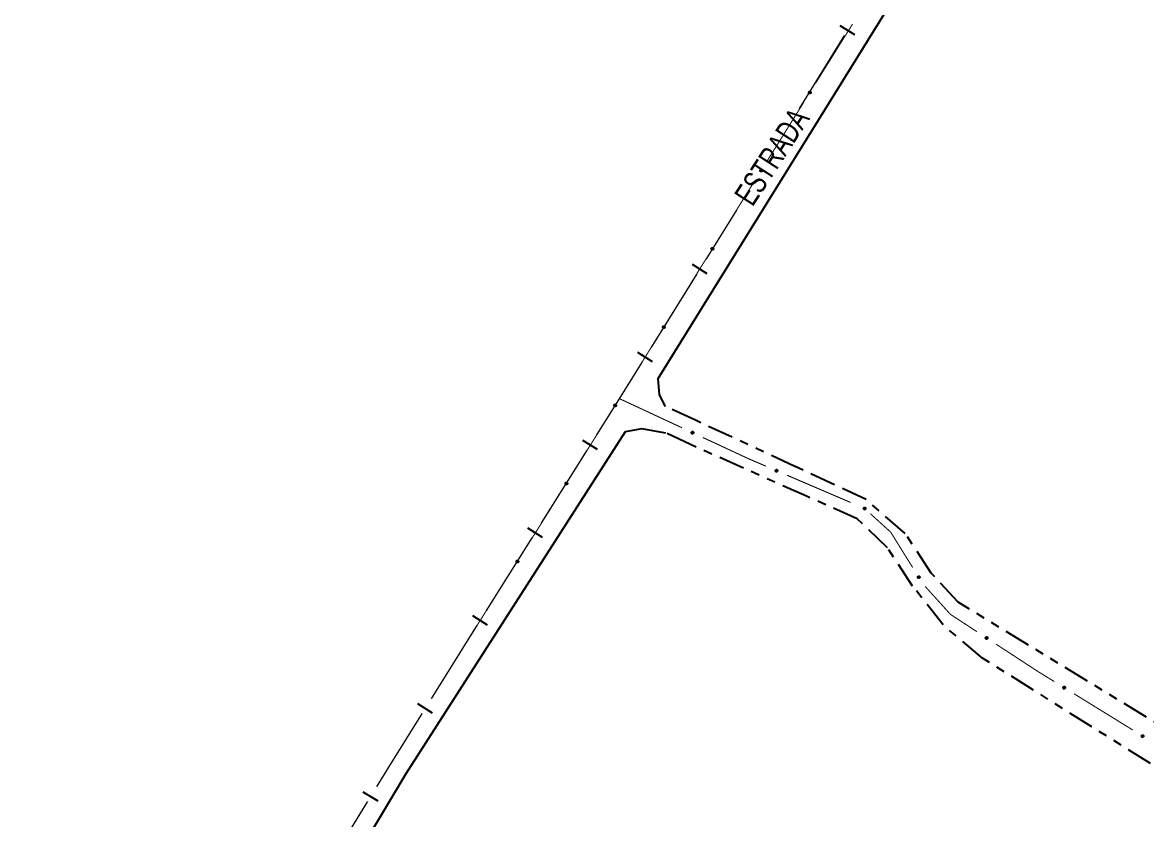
# Model space of a CAD drawing. Extents: x 210853 to 212686, y 4878863 to 4882037.
# Drawn here: x 211124.1 to 211319.2, y 4879160.6 to 4879299 of the extents above; entities that cross this region are included whole.
import ezdxf

# ---------------------------------------------------------------- set-up
doc = ezdxf.new("R2010")
doc.units = 0
doc.header["$LTSCALE"] = 1.5
doc.header["$MEASUREMENT"] = 0
doc.linetypes.add('TRACO_25', pattern=[8, 3, -1, 1, -1, 1, -1])
for name, color, linetype in [('LM-LIM-SETORES-BAIRROS', 250, 'CONTINUOUS'), ('SV-EIXO-ROD-ESTR', 7, 'CONTINUOUS'), ('SV-EIXO-RUA-N-PAV', 6, 'CONTINUOUS'), ('SV-EST-MUNIC-PAV', 20, 'CONTINUOUS'), ('SV-RUA-NAO-PAV', 7, 'CONTINUOUS'), ('SV-TXT-RUA-PAV', 7, 'CONTINUOUS')]:
    doc.layers.add(name, color=color, linetype=linetype)
doc.styles.add('ARIAL', font='ARIAL.SHX')

msp = doc.modelspace()

# ---------------------------------------------------------------- linework, layer by layer
at = {"layer": 'LM-LIM-SETORES-BAIRROS'}
for points in [[(211268.566673, 4879296.861772), (211266.011972, 4879298.43451)], [(211242.955527, 4879255.39442), (211240.407683, 4879256.978242)], [(211233.452596, 4879240.107356), (211230.904752, 4879241.691178)], [(211223.911441, 4879224.836537), (211221.370456, 4879226.431339)], [(211214.342628, 4879209.590625), (211211.801643, 4879211.185427)], [(211204.773815, 4879194.344714), (211202.232829, 4879195.939516)], [(211195.254588, 4879179.074076), (211192.707964, 4879180.659857)], [(211185.780162, 4879163.781145), (211183.223068, 4879165.34999)]]:
    msp.add_lwpolyline(points, dxfattribs=at)
at = {"layer": 'LM-LIM-SETORES-BAIRROS', "const_width": 0.25}
for points in [[(211258.901388, 4879284.02307), (211266.765076, 4879296.796574)], [(211242.737486, 4879257.884893), (211248.016891, 4879266.377707)], [(211248.016891, 4879266.377707), (211248.099989, 4879266.511383)], [(211233.234555, 4879242.59783), (211241.153664, 4879255.337049)], [(211227.69465, 4879233.685958), (211231.650734, 4879240.049986)], [(211223.70415, 4879227.327928), (211227.425355, 4879233.256893)], [(211227.425355, 4879233.256893), (211227.69465, 4879233.685958)], [(211214.135337, 4879212.082016), (211222.109348, 4879224.786943)], [(211204.566523, 4879196.836105), (211212.540534, 4879209.541031)], [(211202.202734, 4879193.069899), (211202.971721, 4879194.29512)], [(211195.038464, 4879181.564716), (211201.910184, 4879192.600089)], [(211201.910184, 4879192.600089), (211202.202734, 4879193.069899)], [(211187.746243, 4879169.854056), (211193.452682, 4879179.018091)], [(211185.547511, 4879166.270297), (211187.639304, 4879169.679754)], [(211187.639304, 4879169.679754), (211187.746243, 4879169.854056)], [(211176.134443, 4879150.927737), (211183.978667, 4879163.713203)]]:
    msp.add_lwpolyline(points, dxfattribs=at)
at = {"layer": 'SV-EIXO-ROD-ESTR', "const_width": 0.18}
for points in [[(211268.168705, 4879298.75215), (211261.819489, 4879288.569446)], [(211259.703084, 4879285.175211), (211253.353869, 4879274.992507)], [(211251.237463, 4879271.598273), (211244.888248, 4879261.415569)], [(211242.771843, 4879258.021334), (211241.184539, 4879255.475658)], [(211241.117433, 4879255.368036), (211236.446862, 4879247.823573)], [(211241.184539, 4879255.475658), (211241.117433, 4879255.368036)], [(211234.341381, 4879244.422551), (211228.024941, 4879234.219484)], [(211225.906937, 4879230.826252), (211219.545938, 4879220.650905)], [(211217.425604, 4879217.259123), (211215.305271, 4879213.86734)], [(211215.268038, 4879213.80778), (211211.041076, 4879207.098542)], [(211215.305271, 4879213.86734), (211215.268038, 4879213.80778)], [(211208.908874, 4879203.714208), (211202.512269, 4879193.561207)]]:
    msp.add_lwpolyline(points, dxfattribs=at)
at = {"layer": 'SV-EIXO-ROD-ESTR'}
for points in [[(211260.930718, 4879286.936006), (211260.94244, 4879286.888523), (211260.942805, 4879286.845317), (211260.932737, 4879286.809194), (211260.915517, 4879286.779592), (211260.894489, 4879286.751292), (211260.866993, 4879286.727437), (211260.830612, 4879286.707721), (211260.783062, 4879286.695628), (211260.738777, 4879286.698163), (211260.702834, 4879286.706139), (211260.670933, 4879286.722318), (211260.643783, 4879286.743206), (211260.619949, 4879286.772586), (211260.600328, 4879286.809651), (211260.589325, 4879286.857758), (211260.589258, 4879286.900118), (211260.599914, 4879286.934803), (211260.616382, 4879286.966771), (211260.638196, 4879286.995406), (211260.665321, 4879287.018666), (211260.702675, 4879287.038354), (211260.7503, 4879287.048584), (211260.792549, 4879287.049134), (211260.827375, 4879287.038968), (211260.858482, 4879287.022046), (211260.887123, 4879287.001301), (211260.912253, 4879286.97466), (211260.930718, 4879286.936006)], [(211252.465097, 4879273.359068), (211252.476819, 4879273.311585), (211252.477184, 4879273.268378), (211252.467116, 4879273.232255), (211252.449896, 4879273.202653), (211252.428868, 4879273.174353), (211252.401373, 4879273.150498), (211252.364991, 4879273.130782), (211252.317442, 4879273.118689), (211252.273156, 4879273.121225), (211252.237213, 4879273.1292), (211252.205312, 4879273.145379), (211252.178163, 4879273.166267), (211252.154328, 4879273.195647), (211252.134708, 4879273.232712), (211252.123705, 4879273.280819), (211252.123638, 4879273.323179), (211252.134293, 4879273.357864), (211252.150761, 4879273.389832), (211252.172576, 4879273.418467), (211252.199701, 4879273.441727), (211252.237054, 4879273.461415), (211252.28468, 4879273.471646), (211252.326929, 4879273.472195), (211252.361754, 4879273.462029), (211252.392862, 4879273.445108), (211252.421503, 4879273.424362), (211252.446633, 4879273.397721), (211252.465097, 4879273.359068)], [(211243.999477, 4879259.782129), (211244.011199, 4879259.734646), (211244.011563, 4879259.69144), (211244.001496, 4879259.655316), (211243.984275, 4879259.625714), (211243.963247, 4879259.597414), (211243.935752, 4879259.57356), (211243.89937, 4879259.553843), (211243.851821, 4879259.54175), (211243.807536, 4879259.544286), (211243.771592, 4879259.552261), (211243.739691, 4879259.56844), (211243.712542, 4879259.589328), (211243.688707, 4879259.618709), (211243.669087, 4879259.655773), (211243.658084, 4879259.70388), (211243.658017, 4879259.746241), (211243.668673, 4879259.780925), (211243.685141, 4879259.812893), (211243.706955, 4879259.841528), (211243.73408, 4879259.864789), (211243.771434, 4879259.884476), (211243.819059, 4879259.894707), (211243.861308, 4879259.895256), (211243.896133, 4879259.885091), (211243.927241, 4879259.868169), (211243.955882, 4879259.847423), (211243.981012, 4879259.820782), (211243.999477, 4879259.782129)], [(211235.563347, 4879246.187284), (211235.575222, 4879246.139839), (211235.575726, 4879246.096634), (211235.565774, 4879246.060478), (211235.548649, 4879246.030821), (211235.527712, 4879246.002454), (211235.500294, 4879245.978511), (211235.463975, 4879245.958678), (211235.416465, 4879245.946432), (211235.372172, 4879245.948825), (211235.336203, 4879245.956685), (211235.304251, 4879245.972761), (211235.277034, 4879245.993562), (211235.253105, 4879246.022865), (211235.233366, 4879246.059866), (211235.222208, 4879246.107938), (211235.222005, 4879246.150298), (211235.232549, 4879246.185017), (211235.248914, 4879246.217037), (211235.270636, 4879246.245742), (211235.297686, 4879246.26909), (211235.334976, 4879246.288897), (211235.382569, 4879246.299281), (211235.424816, 4879246.299966), (211235.459673, 4879246.289913), (211235.490835, 4879246.273091), (211235.519543, 4879246.252438), (211235.544758, 4879246.225878), (211235.563347, 4879246.187284)], [(211227.136609, 4879232.585624), (211227.148276, 4879232.538128), (211227.14859, 4879232.494921), (211227.138481, 4879232.458809), (211227.121226, 4879232.429228), (211227.100166, 4879232.400952), (211227.072643, 4879232.377129), (211227.036238, 4879232.357455), (211226.988675, 4879232.345417), (211226.944393, 4879232.348004), (211226.908459, 4879232.356021), (211226.876576, 4879232.372237), (211226.849451, 4879232.393156), (211226.825651, 4879232.422564), (211226.806073, 4879232.459651), (211226.795126, 4879232.507771), (211226.795108, 4879232.550132), (211226.805804, 4879232.584804), (211226.822309, 4879232.616753), (211226.844156, 4879232.645362), (211226.871308, 4879232.668591), (211226.908685, 4879232.688236), (211226.956322, 4879232.698411), (211226.998571, 4879232.698912), (211227.033385, 4879232.688706), (211227.064473, 4879232.671748), (211227.09309, 4879232.650969), (211227.118189, 4879232.624299), (211227.136609, 4879232.585624)], [(211218.655276, 4879219.018495), (211218.666943, 4879218.970999), (211218.667258, 4879218.927792), (211218.657148, 4879218.89168), (211218.639894, 4879218.862098), (211218.618833, 4879218.833823), (211218.59131, 4879218.81), (211218.554905, 4879218.790326), (211218.507342, 4879218.778288), (211218.46306, 4879218.780875), (211218.427126, 4879218.788892), (211218.395244, 4879218.805108), (211218.368118, 4879218.826027), (211218.344318, 4879218.855435), (211218.32474, 4879218.892522), (211218.313793, 4879218.940642), (211218.313775, 4879218.983002), (211218.324471, 4879219.017675), (211218.340976, 4879219.049624), (211218.362823, 4879219.078233), (211218.389975, 4879219.101462), (211218.427352, 4879219.121107), (211218.474989, 4879219.131282), (211218.517238, 4879219.131783), (211218.552052, 4879219.121577), (211218.58314, 4879219.104619), (211218.611757, 4879219.08384), (211218.636856, 4879219.05717), (211218.655276, 4879219.018495)], [(211210.144701, 4879205.469262), (211210.156202, 4879205.421725), (211210.156365, 4879205.378518), (211210.146129, 4879205.342442), (211210.128771, 4879205.31292), (211210.107612, 4879205.284719), (211210.080005, 4879205.260993), (211210.043532, 4879205.241446), (211209.995927, 4879205.229575), (211209.951654, 4879205.232316), (211209.915748, 4879205.240459), (211209.883923, 4879205.256787), (211209.856871, 4879205.277801), (211209.833174, 4879205.307292), (211209.813726, 4879205.344448), (211209.802948, 4879205.392606), (211209.803078, 4879205.434966), (211209.813895, 4879205.469601), (211209.830512, 4879205.501492), (211209.85246, 4879205.530024), (211209.879693, 4879205.553158), (211209.917138, 4879205.572672), (211209.964811, 4879205.58268), (211210.007061, 4879205.583033), (211210.041839, 4879205.572705), (211210.072868, 4879205.555638), (211210.101411, 4879205.534759), (211210.126417, 4879205.508002), (211210.144701, 4879205.469262)]]:
    msp.add_lwpolyline(points, close=True, dxfattribs=at)
for points in [[(211260.638196, 4879286.995406), (211260.589258, 4879286.900118)], [(211260.665321, 4879287.018666), (211260.589325, 4879286.857758)], [(211260.650002, 4879287.003017), (211260.592271, 4879286.884641)], [(211260.683103, 4879287.022578), (211260.598538, 4879286.840533)], [(211260.702675, 4879287.038354), (211260.600328, 4879286.809651)], [(211260.725754, 4879287.039402), (211260.611315, 4879286.793972)], [(211260.7503, 4879287.048584), (211260.619949, 4879286.772586)], [(211260.769427, 4879287.047548), (211260.633478, 4879286.762465)], [(211260.792549, 4879287.049134), (211260.643783, 4879286.743206)], [(211260.807473, 4879287.041513), (211260.658529, 4879286.735588)], [(211260.827375, 4879287.038968), (211260.670933, 4879286.722318)], [(211260.841188, 4879287.028531), (211260.685596, 4879286.717103)], [(211260.858482, 4879287.022046), (211260.702834, 4879286.706139)], [(211260.871728, 4879287.00788), (211260.72495, 4879286.705429)], [(211260.887123, 4879287.001301), (211260.738777, 4879286.698163)], [(211260.897066, 4879286.984041), (211260.763719, 4879286.700552)], [(211260.912253, 4879286.97466), (211260.783062, 4879286.695628)], [(211260.919515, 4879286.955571), (211260.807105, 4879286.70566)], [(211260.930718, 4879286.936006), (211260.830612, 4879286.707721)], [(211260.936052, 4879286.909883), (211260.852358, 4879286.724077)], [(211260.94244, 4879286.888523), (211260.866993, 4879286.727437)], [(211260.942754, 4879286.863895), (211260.884588, 4879286.747398)], [(211260.942805, 4879286.845317), (211260.894489, 4879286.751292)], [(211252.172576, 4879273.418467), (211252.123638, 4879273.323179)], [(211252.199701, 4879273.441727), (211252.123705, 4879273.280819)], [(211252.184381, 4879273.426078), (211252.126651, 4879273.307702)], [(211252.217483, 4879273.445639), (211252.132917, 4879273.263594)], [(211252.237054, 4879273.461415), (211252.134708, 4879273.232712)], [(211252.260134, 4879273.462463), (211252.145694, 4879273.217034)], [(211252.28468, 4879273.471646), (211252.154328, 4879273.195647)], [(211252.303806, 4879273.470609), (211252.167858, 4879273.185526)], [(211252.326929, 4879273.472195), (211252.178163, 4879273.166267)], [(211252.341852, 4879273.464574), (211252.192909, 4879273.158649)], [(211252.361754, 4879273.462029), (211252.205312, 4879273.145379)], [(211252.375567, 4879273.451592), (211252.219976, 4879273.140164)], [(211252.392862, 4879273.445108), (211252.237213, 4879273.1292)], [(211252.406108, 4879273.430941), (211252.25933, 4879273.12849)], [(211252.421503, 4879273.424362), (211252.273156, 4879273.121225)], [(211252.431445, 4879273.407103), (211252.298098, 4879273.123613)], [(211252.446633, 4879273.397721), (211252.317442, 4879273.118689)], [(211252.453894, 4879273.378632), (211252.341485, 4879273.128722)], [(211252.465097, 4879273.359068), (211252.364991, 4879273.130782)], [(211252.470431, 4879273.332944), (211252.386737, 4879273.147139)], [(211252.476819, 4879273.311585), (211252.401373, 4879273.150498)], [(211252.477133, 4879273.286956), (211252.418967, 4879273.17046)], [(211252.477184, 4879273.268378), (211252.428868, 4879273.174353)], [(211243.706955, 4879259.841528), (211243.658017, 4879259.746241)], [(211243.73408, 4879259.864789), (211243.658084, 4879259.70388)], [(211243.71876, 4879259.849139), (211243.66103, 4879259.730763)], [(211243.751862, 4879259.868701), (211243.667296, 4879259.686655)], [(211243.771434, 4879259.884476), (211243.669087, 4879259.655773)], [(211243.794513, 4879259.885524), (211243.680074, 4879259.640095)], [(211243.819059, 4879259.894707), (211243.688707, 4879259.618709)], [(211243.838185, 4879259.89367), (211243.702237, 4879259.608587)], [(211243.861308, 4879259.895256), (211243.712542, 4879259.589328)], [(211243.876232, 4879259.887635), (211243.727288, 4879259.581711)], [(211243.896133, 4879259.885091), (211243.739691, 4879259.56844)], [(211243.909946, 4879259.874654), (211243.754355, 4879259.563225)], [(211243.927241, 4879259.868169), (211243.771592, 4879259.552261)], [(211243.940487, 4879259.854002), (211243.793709, 4879259.551551)], [(211243.955882, 4879259.847423), (211243.807536, 4879259.544286)], [(211243.965824, 4879259.830164), (211243.832478, 4879259.546675)], [(211243.981012, 4879259.820782), (211243.851821, 4879259.54175)], [(211243.988273, 4879259.801694), (211243.875864, 4879259.551783)], [(211243.999477, 4879259.782129), (211243.89937, 4879259.553843)], [(211244.004811, 4879259.756005), (211243.921117, 4879259.5702)], [(211244.011199, 4879259.734646), (211243.935752, 4879259.57356)], [(211244.011513, 4879259.710017), (211243.953346, 4879259.593521)], [(211244.011563, 4879259.69144), (211243.963247, 4879259.597414)], [(211235.270636, 4879246.245742), (211235.222005, 4879246.150298)], [(211235.297686, 4879246.26909), (211235.222208, 4879246.107938)], [(211235.282417, 4879246.253391), (211235.225068, 4879246.13483)], [(211235.315456, 4879246.273059), (211235.231476, 4879246.090742)], [(211235.334976, 4879246.288897), (211235.233366, 4879246.059866)], [(211235.358052, 4879246.290019), (211235.244403, 4879246.044224)], [(211235.382569, 4879246.299281), (211235.253105, 4879246.022865)], [(211235.401698, 4879246.298306), (211235.266667, 4879246.012787)], [(211235.424816, 4879246.299966), (211235.277034, 4879245.993562)], [(211235.439764, 4879246.292394), (211235.291804, 4879245.985991)], [(211235.459673, 4879246.289913), (211235.304251, 4879245.972761)], [(211235.47352, 4879246.27952), (211235.318931, 4879245.967593)], [(211235.490835, 4879246.273091), (211235.336203, 4879245.956685)], [(211235.504127, 4879246.258967), (211235.358322, 4879245.956046)], [(211235.519543, 4879246.252438), (211235.372172, 4879245.948825)], [(211235.529541, 4879246.23521), (211235.397106, 4879245.951294)], [(211235.544758, 4879246.225878), (211235.416465, 4879245.946432)], [(211235.552081, 4879246.206812), (211235.440476, 4879245.956542)], [(211235.563347, 4879246.187284), (211235.463975, 4879245.958678)], [(211235.568765, 4879246.161177), (211235.485669, 4879245.975104)], [(211235.575222, 4879246.139839), (211235.500294, 4879245.978511)], [(211235.575615, 4879246.115211), (211235.517824, 4879245.998529)], [(211235.575726, 4879246.096634), (211235.527712, 4879246.002454)], [(211226.871308, 4879232.668591), (211226.795126, 4879232.507771)], [(211226.889095, 4879232.672483), (211226.804318, 4879232.490535)], [(211226.908685, 4879232.688236), (211226.806073, 4879232.459651)], [(211226.931765, 4879232.689257), (211226.817042, 4879232.44396)], [(211226.956322, 4879232.698411), (211226.825651, 4879232.422564)], [(211226.975447, 4879232.697352), (211226.839168, 4879232.412427)], [(211226.998571, 4879232.698912), (211226.849451, 4879232.393156)], [(211227.013486, 4879232.691274), (211226.864188, 4879232.385521)], [(211227.033385, 4879232.688706), (211226.876576, 4879232.372237)], [(211227.047186, 4879232.678253), (211226.891234, 4879232.367005)], [(211227.064473, 4879232.671748), (211226.908459, 4879232.356021)], [(211227.077703, 4879232.657566), (211226.930575, 4879232.355285)], [(211226.844156, 4879232.645362), (211226.795108, 4879232.550132)], [(211226.85597, 4879232.65296), (211226.798103, 4879232.534651)], [(211227.09309, 4879232.650969), (211226.944393, 4879232.348004)], [(211227.103012, 4879232.633698), (211226.969337, 4879232.350364)], [(211227.118189, 4879232.624299), (211226.988675, 4879232.345417)], [(211227.125428, 4879232.605202), (211227.01273, 4879232.355422)], [(211227.136609, 4879232.585624), (211227.036238, 4879232.357455)], [(211227.141913, 4879232.559495), (211227.058003, 4879232.373786)], [(211227.148276, 4879232.538128), (211227.072643, 4879232.377129)], [(211227.148561, 4879232.513499), (211227.09026, 4879232.39707)], [(211227.14859, 4879232.494921), (211227.100166, 4879232.400952)], [(211218.362823, 4879219.078233), (211218.313775, 4879218.983002)], [(211218.389975, 4879219.101462), (211218.313793, 4879218.940642)], [(211218.374638, 4879219.085831), (211218.31677, 4879218.967522)], [(211218.407762, 4879219.105354), (211218.322985, 4879218.923406)], [(211218.427352, 4879219.121107), (211218.32474, 4879218.892522)], [(211218.450432, 4879219.122128), (211218.335709, 4879218.876831)], [(211218.474989, 4879219.131282), (211218.344318, 4879218.855435)], [(211218.494114, 4879219.130223), (211218.357836, 4879218.845298)], [(211218.517238, 4879219.131783), (211218.368118, 4879218.826027)], [(211218.532153, 4879219.124144), (211218.382855, 4879218.818392)], [(211218.552052, 4879219.121577), (211218.395244, 4879218.805108)], [(211218.565853, 4879219.111124), (211218.409901, 4879218.799876)], [(211218.58314, 4879219.104619), (211218.427126, 4879218.788892)], [(211218.59637, 4879219.090437), (211218.449242, 4879218.788156)], [(211218.611757, 4879219.08384), (211218.46306, 4879218.780875)], [(211218.621679, 4879219.066569), (211218.488005, 4879218.783235)], [(211218.636856, 4879219.05717), (211218.507342, 4879218.778288)], [(211218.644096, 4879219.038073), (211218.531397, 4879218.788293)], [(211218.655276, 4879219.018495), (211218.554905, 4879218.790326)], [(211218.66058, 4879218.992365), (211218.576671, 4879218.806657)], [(211218.666943, 4879218.970999), (211218.59131, 4879218.81)], [(211218.667229, 4879218.94637), (211218.608927, 4879218.829941)], [(211218.667258, 4879218.927792), (211218.618833, 4879218.833823)], [(211209.879693, 4879205.553158), (211209.802948, 4879205.392606)], [(211209.85246, 4879205.530024), (211209.803078, 4879205.434966)], [(211209.864301, 4879205.537581), (211209.806019, 4879205.419475)], [(211209.897493, 4879205.556987), (211209.81208, 4879205.375338)], [(211209.917138, 4879205.572672), (211209.813726, 4879205.344448)], [(211209.940222, 4879205.573612), (211209.82464, 4879205.328719)], [(211209.964811, 4879205.58268), (211209.833174, 4879205.307292)], [(211209.983932, 4879205.581554), (211209.846656, 4879205.297108)], [(211210.007061, 4879205.583033), (211209.856871, 4879205.277801)], [(211210.02195, 4879205.575342), (211209.871581, 4879205.270115)], [(211210.041839, 4879205.572705), (211209.883923, 4879205.256787)], [(211210.055603, 4879205.562203), (211209.898562, 4879205.251504)], [(211210.072868, 4879205.555638), (211209.915748, 4879205.240459)], [(211210.086048, 4879205.54141), (211209.937861, 4879205.239646)], [(211210.101411, 4879205.534759), (211209.951654, 4879205.232316)], [(211210.111273, 4879205.517454), (211209.976607, 4879205.234589)], [(211210.126417, 4879205.508002), (211209.995927, 4879205.229575)], [(211210.133589, 4879205.488879), (211210.020016, 4879205.239495)], [(211210.144701, 4879205.469262), (211210.043532, 4879205.241446)], [(211210.149914, 4879205.443114), (211210.065354, 4879205.257701)], [(211210.156202, 4879205.421725), (211210.080005, 4879205.260993)], [(211210.156401, 4879205.397095), (211210.097693, 4879205.280872)], [(211210.156365, 4879205.378518), (211210.107612, 4879205.284719)]]:
    msp.add_lwpolyline(points, dxfattribs=at)
at = {"layer": 'SV-EIXO-RUA-N-PAV', "const_width": 0.18}
for points in [[(211227.69465, 4879233.685958), (211238.573286, 4879228.620856)], [(211242.199499, 4879226.932489), (211249.451923, 4879223.555754)], [(211249.451923, 4879223.555754), (211250.113377, 4879223.247781)], [(211250.113377, 4879223.247781), (211253.119316, 4879221.959522)], [(211256.795896, 4879220.383844), (211267.825636, 4879215.656813)], [(211271.262127, 4879213.707676), (211274.221887, 4879211.016985)], [(211274.221887, 4879211.016985), (211274.795927, 4879210.49513)], [(211274.795927, 4879210.49513), (211278.605706, 4879204.357153)], [(211280.814432, 4879201.033315), (211284.83767, 4879196.582072)], [(211284.83767, 4879196.582072), (211285.183167, 4879196.19982)], [(211285.183167, 4879196.19982), (211289.775384, 4879193.200821)], [(211293.124466, 4879191.013665), (211299.82263, 4879186.639354)], [(211299.82263, 4879186.639354), (211300.30123, 4879186.326799)], [(211300.30123, 4879186.326799), (211303.218423, 4879184.52575)], [(211306.622004, 4879182.424408), (211316.832747, 4879176.120384)]]:
    msp.add_lwpolyline(points, dxfattribs=at)
at = {"layer": 'SV-EIXO-RUA-N-PAV'}
for points in [[(211240.302603, 4879227.937113), (211240.34831, 4879227.954517), (211240.391152, 4879227.960128), (211240.428231, 4879227.954523), (211240.459705, 4879227.941027), (211240.49035, 4879227.923593), (211240.517369, 4879227.899199), (211240.541359, 4879227.865482), (211240.559139, 4879227.819754), (211240.562003, 4879227.775489), (211240.558453, 4879227.738843), (211240.546269, 4879227.705213), (211240.528834, 4879227.675727), (211240.502567, 4879227.648499), (211240.468161, 4879227.624521), (211240.421747, 4879227.607756), (211240.379709, 4879227.602543), (211240.343986, 4879227.608905), (211240.310254, 4879227.621368), (211240.279182, 4879227.639542), (211240.252798, 4879227.66364), (211240.228718, 4879227.698325), (211240.212777, 4879227.744355), (211240.207099, 4879227.786224), (211240.212959, 4879227.822026), (211240.225976, 4879227.85496), (211240.243088, 4879227.885909), (211240.266479, 4879227.914089), (211240.302603, 4879227.937113)], [(211254.868906, 4879221.329461), (211254.914054, 4879221.348267), (211254.956702, 4879221.355198), (211254.993937, 4879221.35074), (211255.025813, 4879221.338221), (211255.056981, 4879221.321741), (211255.084739, 4879221.298192), (211255.109758, 4879221.265232), (211255.128941, 4879221.220074), (211255.133169, 4879221.175918), (211255.130752, 4879221.13918), (211255.119612, 4879221.10519), (211255.103095, 4879221.07518), (211255.07768, 4879221.047155), (211255.04403, 4879221.022127), (211254.998156, 4879221.003937), (211254.956298, 4879220.99743), (211254.920396, 4879221.002687), (211254.886296, 4879221.014103), (211254.854677, 4879221.031309), (211254.827563, 4879221.054582), (211254.802424, 4879221.088508), (211254.78507, 4879221.134024), (211254.778103, 4879221.175698), (211254.782855, 4879221.211664), (211254.79485, 4879221.244983), (211254.811, 4879221.276445), (211254.833509, 4879221.305334), (211254.868906, 4879221.329461)], [(211270.238526, 4879214.786992), (211270.287342, 4879214.79001), (211270.329913, 4879214.782622), (211270.363646, 4879214.76624), (211270.389681, 4879214.743992), (211270.413752, 4879214.71823), (211270.43229, 4879214.686903), (211270.445163, 4879214.647576), (211270.448535, 4879214.598629), (211270.4381, 4879214.555516), (211270.423809, 4879214.521585), (211270.402173, 4879214.493102), (211270.376755, 4879214.470138), (211270.343578, 4879214.451957), (211270.303596, 4879214.4393), (211270.254296, 4879214.437101), (211270.21261, 4879214.444631), (211270.180397, 4879214.461333), (211270.1519, 4879214.483266), (211270.127641, 4879214.50986), (211270.109621, 4879214.540717), (211270.09695, 4879214.580995), (211270.095424, 4879214.629683), (211270.102459, 4879214.671346), (211270.118704, 4879214.703784), (211270.140929, 4879214.731353), (211270.166474, 4879214.75581), (211270.197189, 4879214.775757), (211270.238526, 4879214.786992)], [(211279.678189, 4879202.838002), (211279.725963, 4879202.827533), (211279.764883, 4879202.808765), (211279.792838, 4879202.783769), (211279.811781, 4879202.75524), (211279.827875, 4879202.72387), (211279.837122, 4879202.688663), (211279.83873, 4879202.647314), (211279.828564, 4879202.599315), (211279.806718, 4879202.56071), (211279.783679, 4879202.531992), (211279.755067, 4879202.510526), (211279.724331, 4879202.495403), (211279.687442, 4879202.487007), (211279.645523, 4879202.485786), (211279.597506, 4879202.497177), (211279.559477, 4879202.515837), (211279.533072, 4879202.540725), (211279.511674, 4879202.569625), (211279.495628, 4879202.601848), (211279.48675, 4879202.636461), (211279.485597, 4879202.678669), (211279.497467, 4879202.725913), (211279.515646, 4879202.764055), (211279.540156, 4879202.790802), (211279.569083, 4879202.811228), (211279.600351, 4879202.827752), (211279.635355, 4879202.838521), (211279.678189, 4879202.838002)], [(211291.389816, 4879192.277973), (211291.437535, 4879192.288696), (211291.480739, 4879192.288154), (211291.516644, 4879192.277331), (211291.545878, 4879192.259493), (211291.57373, 4879192.237876), (211291.597002, 4879192.209886), (211291.615951, 4879192.173099), (211291.627044, 4879192.125307), (211291.62358, 4879192.081084), (211291.614852, 4879192.045316), (211291.598007, 4879192.013762), (211291.576554, 4879191.987056), (211291.54668, 4879191.963844), (211291.509212, 4879191.945005), (211291.460885, 4879191.935014), (211291.418532, 4879191.935836), (211291.384079, 4879191.947217), (211291.352463, 4879191.964352), (211291.324293, 4879191.986762), (211291.301606, 4879192.014369), (211291.282707, 4879192.052128), (211291.273478, 4879192.099958), (211291.273815, 4879192.142209), (211291.284709, 4879192.176813), (211291.30228, 4879192.207559), (211291.323622, 4879192.235758), (211291.350784, 4879192.260324), (211291.389816, 4879192.277973)], [(211304.855786, 4879183.644226), (211304.903216, 4879183.656159), (211304.94642, 4879183.656715), (211304.982588, 4879183.646807), (211305.012266, 4879183.629718), (211305.040659, 4879183.608816), (211305.064635, 4879183.581427), (211305.084512, 4879183.545133), (211305.096816, 4879183.497637), (211305.094477, 4879183.453341), (211305.086661, 4879183.417363), (211305.070623, 4879183.385391), (211305.049856, 4879183.358149), (211305.020582, 4879183.334184), (211304.983605, 4879183.3144), (211304.935547, 4879183.303184), (211304.893187, 4879183.302929), (211304.858455, 4879183.313431), (211304.826414, 4879183.329757), (211304.797684, 4879183.351444), (211304.774303, 4879183.378466), (211304.75445, 4879183.415732), (211304.744008, 4879183.463312), (211304.743272, 4879183.505558), (211304.753283, 4879183.540428), (211304.770067, 4879183.57161), (211304.790685, 4879183.600343), (211304.817214, 4879183.62559), (211304.855786, 4879183.644226)], [(211318.471202, 4879175.242375), (211318.518534, 4879175.254695), (211318.561732, 4879175.255606), (211318.59798, 4879175.245995), (211318.627796, 4879175.22915), (211318.65636, 4879175.208481), (211318.680559, 4879175.181289), (211318.700734, 4879175.145159), (211318.713426, 4879175.097766), (211318.71145, 4879175.053452), (211318.703929, 4879175.017411), (211318.688154, 4879174.985308), (211318.66761, 4879174.957897), (211318.638533, 4879174.933694), (211318.60172, 4879174.913607), (211318.553755, 4879174.901997), (211318.511399, 4879174.901396), (211318.476582, 4879174.911612), (211318.444409, 4879174.927676), (211318.415501, 4879174.949126), (211318.3919, 4879174.975956), (211318.371742, 4879175.013058), (211318.360911, 4879175.06055), (211318.359829, 4879175.102789), (211318.369554, 4879175.13774), (211318.386081, 4879175.169059), (211318.406464, 4879175.197959), (211318.432785, 4879175.223424), (211318.471202, 4879175.242375)]]:
    msp.add_lwpolyline(points, close=True, dxfattribs=at)
for points in [[(211240.207099, 4879227.786224), (211240.528834, 4879227.675727)], [(211240.211483, 4879227.763465), (211240.51097, 4879227.663158)], [(211240.212777, 4879227.744355), (211240.502567, 4879227.648499)], [(211240.21285, 4879227.801963), (211240.534604, 4879227.691289)], [(211240.212959, 4879227.822026), (211240.546269, 4879227.705213)], [(211240.22164, 4879227.837005), (211240.549664, 4879227.720401)], [(211240.224874, 4879227.721106), (211240.482388, 4879227.637331)], [(211240.225976, 4879227.85496), (211240.558453, 4879227.738843)], [(211240.228718, 4879227.698325), (211240.468161, 4879227.624521)], [(211240.238428, 4879227.869829), (211240.556471, 4879227.760882)], [(211240.243088, 4879227.885909), (211240.562003, 4879227.775489)], [(211240.246754, 4879227.680815), (211240.437725, 4879227.618992)], [(211240.252798, 4879227.66364), (211240.421747, 4879227.607756)], [(211240.259012, 4879227.897874), (211240.556601, 4879227.799956)], [(211240.266479, 4879227.914089), (211240.559139, 4879227.819754)], [(211240.270192, 4879227.650335), (211240.394705, 4879227.607414)], [(211240.279182, 4879227.639542), (211240.379709, 4879227.602543)], [(211240.284544, 4879227.923616), (211240.54626, 4879227.8424)], [(211240.302603, 4879227.937113), (211240.541359, 4879227.865482)], [(211240.327885, 4879227.945581), (211240.522482, 4879227.88508)], [(211240.34831, 4879227.954517), (211240.517369, 4879227.899199)], [(211240.372718, 4879227.957821), (211240.495418, 4879227.914238)], [(211240.391152, 4879227.960128), (211240.49035, 4879227.923593)], [(211254.778103, 4879221.175698), (211255.103095, 4879221.07518)], [(211254.782855, 4879221.211664), (211255.119612, 4879221.10519)], [(211254.783187, 4879221.153085), (211255.085627, 4879221.062066)], [(211254.783366, 4879221.191607), (211255.108382, 4879221.090913)], [(211254.78507, 4879221.134024), (211255.07768, 4879221.047155)], [(211254.791071, 4879221.226903), (211255.122536, 4879221.120476)], [(211254.79485, 4879221.244983), (211255.130752, 4879221.13918)], [(211254.797879, 4879221.111159), (211255.057856, 4879221.03537)], [(211254.802424, 4879221.088508), (211255.04403, 4879221.022127)], [(211254.806838, 4879221.260229), (211255.12809, 4879221.161148)], [(211254.811, 4879221.276445), (211255.133169, 4879221.175918)], [(211254.820992, 4879221.071562), (211255.01378, 4879221.015661)], [(211254.826546, 4879221.288896), (211255.127015, 4879221.200207)], [(211254.827563, 4879221.054582), (211254.998156, 4879221.003937)], [(211254.833509, 4879221.305334), (211255.128941, 4879221.220074)], [(211254.845359, 4879221.04182), (211254.971137, 4879221.002761)], [(211254.851272, 4879221.315414), (211255.115369, 4879221.242312)], [(211254.854677, 4879221.031309), (211254.956298, 4879220.99743)], [(211254.868906, 4879221.329461), (211255.109758, 4879221.265232)], [(211254.893914, 4879221.338706), (211255.090285, 4879221.284238)], [(211254.914054, 4879221.348267), (211255.084739, 4879221.298192)], [(211254.938349, 4879221.352323), (211255.062335, 4879221.312547)], [(211254.956702, 4879221.355198), (211255.056981, 4879221.321741)], [(211270.095424, 4879214.629683), (211270.343578, 4879214.451957)], [(211270.09695, 4879214.580995), (211270.303596, 4879214.4393)], [(211270.099873, 4879214.648313), (211270.355961, 4879214.463453)], [(211270.100057, 4879214.603888), (211270.32099, 4879214.447298)], [(211270.102459, 4879214.671346), (211270.376755, 4879214.470138)], [(211270.10896, 4879214.558912), (211270.272893, 4879214.443076)], [(211270.109621, 4879214.540717), (211270.254296, 4879214.437101)], [(211270.112632, 4879214.684661), (211270.386894, 4879214.483279)], [(211270.118704, 4879214.703784), (211270.402173, 4879214.493102)], [(211270.12227, 4879214.522839), (211270.228376, 4879214.44482)], [(211270.127641, 4879214.50986), (211270.21261, 4879214.444631)], [(211270.131448, 4879214.715502), (211270.409932, 4879214.506593)], [(211270.140929, 4879214.731353), (211270.423809, 4879214.521585)], [(211270.157241, 4879214.741845), (211270.428473, 4879214.543216)], [(211270.166474, 4879214.75581), (211270.4381, 4879214.555516)], [(211270.185236, 4879214.762497), (211270.440222, 4879214.580482)], [(211270.197189, 4879214.775757), (211270.448535, 4879214.598629)], [(211270.21727, 4879214.779478), (211270.442976, 4879214.624081)], [(211270.238526, 4879214.786992), (211270.445163, 4879214.647576)], [(211270.265183, 4879214.787555), (211270.432971, 4879214.671903)], [(211270.287342, 4879214.79001), (211270.43229, 4879214.686903)], [(211270.311628, 4879214.785903), (211270.415807, 4879214.707792)], [(211270.329913, 4879214.782622), (211270.413752, 4879214.71823)], [(211279.485597, 4879202.678669), (211279.645523, 4879202.485786)], [(211279.48675, 4879202.636461), (211279.597506, 4879202.497177)], [(211279.491099, 4879202.654141), (211279.617029, 4879202.497828)], [(211279.494017, 4879202.615802), (211279.574692, 4879202.5117)], [(211279.494857, 4879202.699835), (211279.664442, 4879202.488713)], [(211279.495628, 4879202.601848), (211279.559477, 4879202.515837)], [(211279.497467, 4879202.725913), (211279.687442, 4879202.487007)], [(211279.50685, 4879202.742611), (211279.702501, 4879202.49467)], [(211279.515646, 4879202.764055), (211279.724331, 4879202.495403)], [(211279.529078, 4879202.774074), (211279.737681, 4879202.505264)], [(211279.540156, 4879202.790802), (211279.755067, 4879202.510526)], [(211279.555623, 4879202.79858), (211279.766225, 4879202.521375)], [(211279.569083, 4879202.811228), (211279.783679, 4879202.531992)], [(211279.587645, 4879202.81685), (211279.79409, 4879202.551518)], [(211279.600351, 4879202.827752), (211279.806718, 4879202.56071)], [(211279.620227, 4879202.829043), (211279.815598, 4879202.58414)], [(211279.635355, 4879202.838521), (211279.828564, 4879202.599315)], [(211279.655687, 4879202.836599), (211279.83019, 4879202.625317)], [(211279.678189, 4879202.838002), (211279.83873, 4879202.647314)], [(211279.70398, 4879202.831242), (211279.833668, 4879202.67405)], [(211279.725963, 4879202.827533), (211279.837122, 4879202.688663)], [(211279.748196, 4879202.81693), (211279.826992, 4879202.713268)], [(211279.764883, 4879202.808765), (211279.827875, 4879202.72387)], [(211291.273478, 4879192.099958), (211291.54668, 4879191.963844)], [(211291.273815, 4879192.142209), (211291.576554, 4879191.987056)], [(211291.274916, 4879192.119058), (211291.557083, 4879191.977158)], [(211291.281747, 4879192.156969), (211291.58448, 4879192.001639)], [(211291.282144, 4879192.075224), (211291.525117, 4879191.955661)], [(211291.282707, 4879192.052128), (211291.509212, 4879191.945005)], [(211291.284709, 4879192.176813), (211291.598007, 4879192.013762)], [(211291.295434, 4879192.190404), (211291.603529, 4879192.028313)], [(211291.298068, 4879192.03223), (211291.478299, 4879191.943863)], [(211291.301606, 4879192.014369), (211291.460885, 4879191.935014)], [(211291.30228, 4879192.207559), (211291.614852, 4879192.045316)], [(211291.316721, 4879192.220505), (211291.616026, 4879192.067413)], [(211291.316931, 4879191.998725), (211291.434069, 4879191.938523)], [(211291.323622, 4879192.235758), (211291.62358, 4879192.081084)], [(211291.324293, 4879191.986762), (211291.418532, 4879191.935836)], [(211291.341086, 4879192.245336), (211291.621715, 4879192.106071)], [(211291.350784, 4879192.260324), (211291.627044, 4879192.125307)], [(211291.370021, 4879192.267183), (211291.617518, 4879192.149555)], [(211291.389816, 4879192.277973), (211291.615951, 4879192.173099)], [(211291.416046, 4879192.282758), (211291.600054, 4879192.195184)], [(211291.437535, 4879192.288696), (211291.597002, 4879192.209886)], [(211291.462165, 4879192.288494), (211291.577415, 4879192.227896)], [(211291.480739, 4879192.288154), (211291.57373, 4879192.237876)], [(211304.743272, 4879183.505558), (211305.049856, 4879183.358149)], [(211304.744008, 4879183.463312), (211305.020582, 4879183.334184)], [(211304.74496, 4879183.482442), (211305.030643, 4879183.347759)], [(211304.750826, 4879183.520515), (211305.057408, 4879183.372928)], [(211304.753283, 4879183.540428), (211305.070623, 4879183.385391)], [(211304.7533, 4879183.438806), (211304.999234, 4879183.325456)], [(211304.75445, 4879183.415732), (211304.983605, 4879183.3144)], [(211304.763659, 4879183.554287), (211305.075773, 4879183.400077)], [(211304.770067, 4879183.57161), (211305.086661, 4879183.417363)], [(211304.770312, 4879183.396231), (211304.952731, 4879183.312472)], [(211304.774303, 4879183.378466), (211304.935547, 4879183.303184)], [(211304.784174, 4879183.584919), (211305.087273, 4879183.439483)], [(211304.79002, 4879183.363216), (211304.908651, 4879183.306011)], [(211304.790685, 4879183.600343), (211305.094477, 4879183.453341)], [(211304.797684, 4879183.351444), (211304.893187, 4879183.302929)], [(211304.8079, 4879183.610361), (211305.091978, 4879183.478272)], [(211304.817214, 4879183.62559), (211305.096816, 4879183.497637)], [(211304.836271, 4879183.632937), (211305.086677, 4879183.521636)], [(211304.855786, 4879183.644226), (211305.084512, 4879183.545133)], [(211304.881885, 4879183.649676), (211305.06806, 4879183.566806)], [(211304.903216, 4879183.656159), (211305.064635, 4879183.581427)], [(211304.927843, 4879183.656582), (211305.044596, 4879183.598932)], [(211304.94642, 4879183.656715), (211305.040659, 4879183.608816)], [(211318.359829, 4879175.102789), (211318.66761, 4879174.957897)], [(211318.360911, 4879175.06055), (211318.638533, 4879174.933694)], [(211318.361707, 4879175.079688), (211318.648483, 4879174.94735)], [(211318.36726, 4879175.117808), (211318.675041, 4879174.972738)], [(211318.369554, 4879175.13774), (211318.688154, 4879174.985308)], [(211318.370403, 4879175.036122), (211318.617258, 4879174.924791)], [(211318.371742, 4879175.013058), (211318.60172, 4879174.913607)], [(211318.379815, 4879175.151684), (211318.693183, 4879175.000037)], [(211318.386081, 4879175.169059), (211318.703929, 4879175.017411)], [(211318.387764, 4879174.993687), (211318.570863, 4879174.911426)], [(211318.3919, 4879174.975956), (211318.553755, 4879174.901997)], [(211318.400079, 4879175.182483), (211318.70436, 4879175.039535)], [(211318.406464, 4879175.197959), (211318.71145, 4879175.053452)], [(211318.407741, 4879174.960835), (211318.526837, 4879174.904604)], [(211318.415501, 4879174.949126), (211318.511399, 4879174.901396)], [(211318.423596, 4879175.208119), (211318.708746, 4879175.078362)], [(211318.432785, 4879175.223424), (211318.713426, 4879175.097766)], [(211318.451781, 4879175.230926), (211318.703091, 4879175.12168)], [(211318.471202, 4879175.242375), (211318.700734, 4879175.145159)], [(211318.497257, 4879175.248038), (211318.684104, 4879175.166697)], [(211318.518534, 4879175.254695), (211318.680559, 4879175.181289)], [(211318.543157, 4879175.25532), (211318.660378, 4879175.19863)], [(211318.561732, 4879175.255606), (211318.65636, 4879175.208481)]]:
    msp.add_lwpolyline(points, dxfattribs=at)
at = {"layer": 'SV-EST-MUNIC-PAV', "linetype": 'Continuous'}
for points in [[(211234.394128, 4879237.20339, 9.745816), (211306.461091, 4879353.442822, 10.060425), (211382.135665, 4879478.141754, 10.963655)], [(211228.67859, 4879227.920704, 9.745816), (211190.617331, 4879168.50338, 9.993277), (211174.080703, 4879140.783365, 9.993277), (211124.631443, 4879060.221844, 9.642859), (211124.053072, 4879059.240921, 9.642859)]]:
    msp.add_polyline3d(points, dxfattribs=at)
at = {"layer": 'SV-RUA-NAO-PAV', "linetype": 'TRACO_25'}
for points in [[(211339.661841, 4879165.846888, 12.475805), (211286.516568, 4879198.325074, 11.014399), (211281.830273, 4879203.396237, 10.994101), (211277.312829, 4879210.286248, 10.872317), (211270.508947, 4879216.194488, 10.69979), (211265.026811, 4879218.737092, 10.69979), (211258.156537, 4879221.923512, 10.69979), (211240.912248, 4879229.921381, 10.69979), (211235.687409, 4879232.344652, 9.887897), (211234.647778, 4879234.362035, 9.898046), (211234.394128, 4879237.20339, 9.898046)], [(211330.065669, 4879163.937828, 12.151048), (211290.735853, 4879188.596823, 11.085439), (211283.882099, 4879194.385097, 11.054993), (211278.585769, 4879201.134362, 10.862168), (211274.228227, 4879207.794716, 10.466371), (211268.992694, 4879212.815318, 10.466371), (211260.18382, 4879216.736106, 10.121316), (211240.034954, 4879225.704272, 10.121316), (211235.739693, 4879227.708116, 10.01983), (211231.614842, 4879228.453071, 10.060425), (211228.67859, 4879227.920704, 10.060425)]]:
    msp.add_polyline3d(points, dxfattribs=at)

# ---------------------------------------------------------------- texts
at = {"layer": 'SV-TXT-RUA-PAV', "style": 'ARIAL', "width": 0.7}
msp.add_text('ESTRADA', height=4, rotation=57, dxfattribs=at).set_placement((211250.808151, 4879266.88773))

doc.saveas('drawing.dxf')
